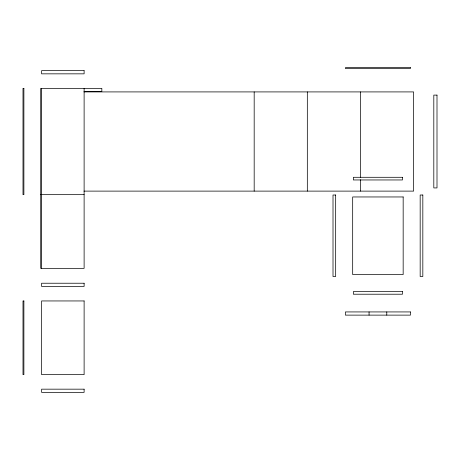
<?xml version="1.0" encoding="UTF-8"?>
<svg xmlns="http://www.w3.org/2000/svg" width="460" height="460" viewBox="0 0 460 460"><rect width="100%" height="100%" fill="white"/><g stroke="black" fill="none" stroke-linecap="round" stroke-linejoin="round"><path stroke-width="0.69" d="M84.117 91.557L101.832 91.557L101.832 88.366L40.716 88.366L40.716 268.352L84.117 268.352L84.117 88.366M83.973 91.914L413.615 91.914L413.615 191.113L83.973 191.113M40.716 194.66L84.117 194.66M386.779 311.932L386.779 315.123M369.064 311.932L369.064 315.123M360.473 91.914L360.473 177.554M360.473 179.699L360.473 191.113M307.326 91.914L307.326 191.113M254.179 91.914L254.179 191.113M41.601 88.366L41.601 268.352M410.429 67.643L345.414 67.643L345.414 68.528L410.429 68.528L410.429 67.643M84.117 70.656L41.601 70.656L41.601 73.841L84.117 73.841L84.117 70.656M23.885 88.366L23 88.366L23 194.66L23.885 194.66L23.885 88.366M437 95.099L433.809 95.099L433.809 187.927L437 187.927L437 95.099M402.454 177.295L353.383 177.295L353.383 179.958L402.454 179.958L402.454 177.295M335.668 195.011L333.011 195.011L333.011 276.5L335.668 276.5L335.668 195.011M422.826 195.011L420.17 195.011L420.17 276.5L422.826 276.5L422.826 195.011M403.167 196.96L352.676 196.96L352.676 274.551L403.167 274.551L403.167 196.96M84.117 283.233L41.601 283.233L41.601 286.425L84.117 286.425L84.117 283.233M402.454 291.559L353.383 291.559L353.383 294.216L402.454 294.216L402.454 291.559M23.885 300.949L23 300.949L23 374.641L23.885 374.641L23.885 300.949M84.117 300.949L41.601 300.949L41.601 374.641L84.117 374.641L84.117 300.949M410.429 311.932L345.414 311.932L345.414 315.123L410.429 315.123L410.429 311.932M84.117 389.171L41.601 389.171L41.601 392.357L84.117 392.357L84.117 389.171"/></g></svg>
